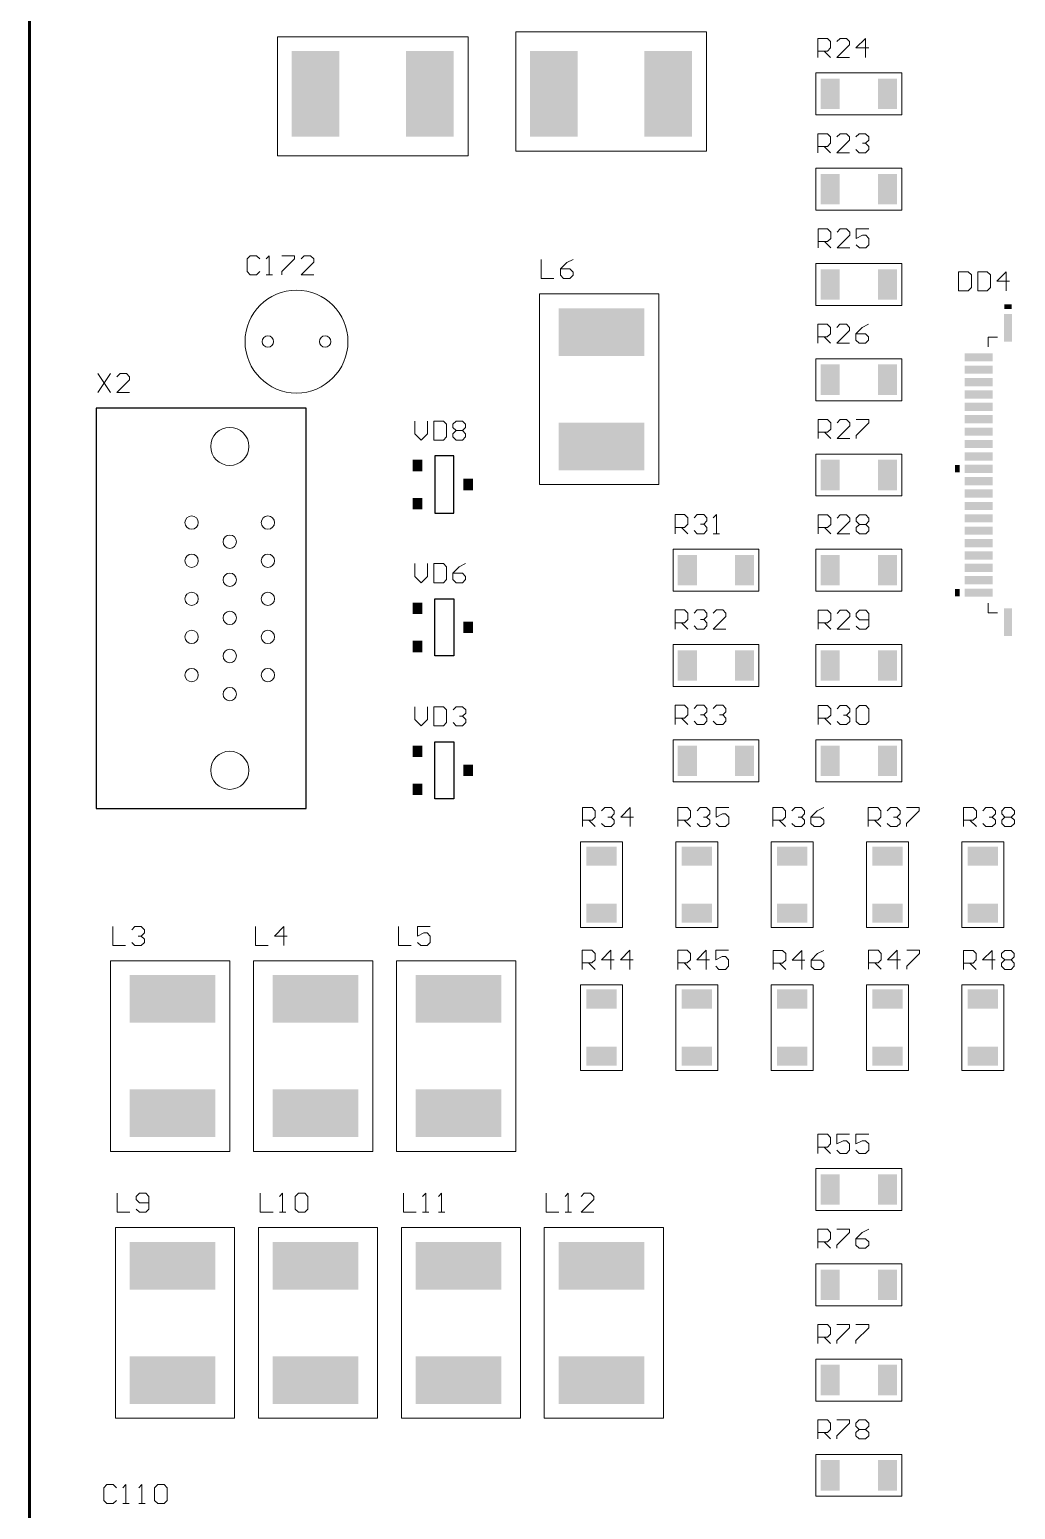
# Model space of a CAD drawing. Extents: x 0 to 597, y 0 to 420.
# Drawn here: x 70.6 to 122.3, y 244.2 to 321.8 of the extents above; entities that cross this region are included whole.
import ezdxf

# ---------------------------------------------------------------- set-up
doc = ezdxf.new("R2010")
doc.units = 0
doc.header["$MEASUREMENT"] = 0
doc.layers.add('PDF _Геометрия', color=7, linetype='CONTINUOUS')
doc.layers.add('PDF _Сплошная заливка', color=7, linetype='CONTINUOUS')

msp = doc.modelspace()

# ---------------------------------------------------------------- linework, layer by layer
at = {"layer": 'PDF _Геометрия', "lineweight": 60}
msp.add_lwpolyline([(258.13763, 343.439), (70.60264, 343.43921), (70.60264, 103.439), (70.60264, 343.439)], close=True, dxfattribs=at)
at = {"layer": 'PDF _Геометрия', "lineweight": 20}
for points in [[(106.10927, 321.68925), (106.10927, 315.43902), (96.10742, 315.43902), (96.10742, 321.68925)], [(93.60688, 321.43903), (93.60688, 315.18912), (83.60503, 315.18912), (83.60503, 321.43903)], [(116.36117, 319.53915), (116.36117, 317.33922), (111.86041, 317.33922), (111.86041, 319.53915)], [(116.36117, 314.53918), (116.36117, 312.33924), (111.86041, 312.33924), (111.86041, 314.53918)], [(116.36117, 309.5391), (116.36117, 307.33896), (111.86041, 307.33896), (111.86041, 309.5391)], [(119.34596, 309.10432), (119.34596, 308.1046), (119.84586, 308.1046), (120.0126, 308.27148), (120.0126, 308.93765), (119.84586, 309.10432)], [(120.34586, 309.10432), (120.34586, 308.1046), (120.84587, 308.1046), (121.0125, 308.27148), (121.0125, 308.93765), (120.84587, 309.10432)], [(103.60873, 307.93917), (103.60873, 297.93922), (97.35759, 297.93922), (97.35759, 307.93917)], [(116.36117, 304.53912), (116.36117, 302.33898), (111.86041, 302.33898), (111.86041, 304.53912)], [(91.81129, 301.2676), (91.81129, 300.26819), (92.31099, 300.26819), (92.47762, 300.43476), (92.47762, 301.10124), (92.31099, 301.2676)], [(92.81099, 301.10124), (92.97763, 301.2676), (93.31089, 301.2676), (93.47753, 301.10124), (93.47753, 300.93467), (93.31089, 300.768), (93.47753, 300.60143), (93.47753, 300.43476), (93.31089, 300.26819), (92.97763, 300.26819), (92.81099, 300.43476), (92.81099, 300.60143), (92.97763, 300.768), (92.81099, 300.93467)], [(116.36117, 299.53915), (116.36117, 297.33901), (111.86041, 297.33901), (111.86041, 299.53915)], [(113.96877, 296.17623), (114.1354, 296.3428), (114.46877, 296.3428), (114.63541, 296.17623), (114.63541, 296.00956), (114.46877, 295.84299), (114.63541, 295.67631), (114.63541, 295.50975), (114.46877, 295.34307), (114.1354, 295.34307), (113.96877, 295.50975), (113.96877, 295.67631), (114.1354, 295.84299), (113.96877, 296.00956)], [(108.85986, 294.53918), (108.85986, 292.33924), (104.35889, 292.33924), (104.35889, 294.53918)], [(116.36117, 294.53918), (116.36117, 292.33903), (111.86041, 292.33903), (111.86041, 294.53918)], [(91.81129, 293.78605), (91.81129, 292.78653), (92.31099, 292.78653), (92.47762, 292.9532), (92.47762, 293.61968), (92.31099, 293.78605)], [(108.85986, 289.5392), (108.85986, 287.33906), (104.35889, 287.33906), (104.35889, 289.5392)], [(116.36117, 289.5392), (116.36117, 287.33906), (111.86041, 287.33906), (111.86041, 289.5392)], [(91.81665, 286.27906), (91.81665, 285.27964), (92.31655, 285.27964), (92.48318, 285.446), (92.48318, 286.11249), (92.31655, 286.27906)], [(113.96877, 286.16863), (114.1354, 286.3352), (114.46877, 286.3352), (114.63541, 286.16863), (114.63541, 285.50215), (114.46877, 285.33547), (114.1354, 285.33547), (113.96877, 285.50215)], [(108.85986, 284.53923), (108.85986, 282.33909), (104.35889, 282.33909), (104.35889, 284.53923)], [(116.36117, 284.53923), (116.36117, 282.33909), (111.86041, 282.33909), (111.86041, 284.53923)], [(121.60674, 280.81784), (121.77338, 280.98451), (122.10664, 280.98451), (122.27328, 280.81784), (122.27328, 280.65127), (122.10664, 280.48459), (122.27328, 280.31823), (122.27328, 280.15156), (122.10664, 279.98499), (121.77338, 279.98499), (121.60674, 280.15156), (121.60674, 280.31823), (121.77338, 280.48459), (121.60674, 280.65127)], [(101.7084, 279.18916), (101.7084, 274.6891), (99.50817, 274.6891), (99.50817, 279.18916)], [(106.70938, 279.18916), (104.50905, 279.18916), (104.50905, 274.6891), (106.70938, 274.6891)], [(111.71025, 279.18916), (111.71025, 274.6891), (109.51002, 274.6891), (109.51002, 279.18916)], [(116.71123, 279.18916), (116.71123, 274.6891), (114.51089, 274.6891), (114.51089, 279.18916)], [(121.7121, 279.18916), (121.7121, 274.6891), (119.51187, 274.6891), (119.51187, 279.18916)], [(121.59933, 273.32025), (121.76596, 273.48662), (122.09933, 273.48662), (122.26597, 273.32025), (122.26597, 273.15368), (122.09933, 272.98701), (122.26597, 272.82044), (122.26597, 272.65377), (122.09933, 272.4872), (121.76596, 272.4872), (121.59933, 272.65377), (121.59933, 272.82044), (121.76596, 272.98701), (121.59933, 273.15368)], [(81.1047, 272.93904), (81.1047, 262.93909), (74.85356, 262.93909), (74.85356, 272.93904)], [(88.60591, 272.93904), (88.60591, 262.93909), (82.35487, 262.93909), (82.35487, 272.93904)], [(96.10742, 272.93904), (96.10742, 262.93909), (89.85638, 262.93909), (89.85638, 272.93904)], [(101.7084, 267.18924), (99.50817, 267.18924), (99.50817, 271.68909), (101.7084, 271.68909)], [(106.70938, 267.18924), (106.70938, 271.68909), (104.50905, 271.68909), (104.50905, 267.18924)], [(111.71025, 267.18924), (109.51002, 267.18924), (109.51002, 271.68909), (111.71025, 271.68909)], [(116.71123, 271.68909), (116.71123, 267.18924), (114.51089, 267.18924), (114.51089, 271.68909)], [(121.7121, 267.18924), (119.51187, 267.18924), (119.51187, 271.68909), (121.7121, 271.68909)], [(116.36117, 262.03914), (116.36117, 259.8392), (111.86041, 259.8392), (111.86041, 262.03914)], [(84.54016, 260.57961), (84.70659, 260.74629), (85.03986, 260.74629), (85.20649, 260.57961), (85.20649, 259.91313), (85.03986, 259.74656), (84.70659, 259.74656), (84.54016, 259.91313)], [(81.35465, 248.9391), (75.10361, 248.9391), (75.10361, 258.93905), (81.35465, 258.93905)], [(88.85616, 248.9391), (82.60482, 248.9391), (82.60482, 258.93905), (88.85616, 258.93905)], [(96.35747, 258.93905), (96.35747, 248.9391), (90.10633, 248.9391), (90.10633, 258.93905)], [(103.85899, 248.9391), (97.60764, 248.9391), (97.60764, 258.93905), (103.85899, 258.93905)], [(116.36117, 257.03916), (116.36117, 254.83902), (111.86041, 254.83902), (111.86041, 257.03916)], [(116.36117, 252.03919), (116.36117, 249.83905), (111.86041, 249.83905), (111.86041, 252.03919)], [(113.95837, 248.68351), (114.125, 248.85018), (114.45837, 248.85018), (114.62501, 248.68351), (114.62501, 248.51694), (114.45837, 248.35026), (114.62501, 248.18369), (114.62501, 248.01702), (114.45837, 247.85045), (114.125, 247.85045), (113.95837, 248.01702), (113.95837, 248.18369), (114.125, 248.35026), (113.95837, 248.51694)], [(116.36117, 244.83928), (111.86041, 244.83928), (111.86041, 247.03911), (116.36117, 247.03911)], [(77.15955, 245.29143), (77.32629, 245.458), (77.65956, 245.458), (77.82599, 245.29143), (77.82599, 244.62494), (77.65956, 244.45827), (77.32629, 244.45827), (77.15955, 244.62494)]]:
    msp.add_lwpolyline(points, close=True, dxfattribs=at)
for points in [[(111.95948, 320.35142), (111.95948, 321.35094), (112.45948, 321.35094), (112.62612, 321.18427), (112.62612, 320.85103), (112.45948, 320.68435), (111.95948, 320.68435)], [(113.62603, 320.35142), (112.95949, 320.35142), (113.62603, 321.0177), (113.62603, 321.18427), (113.45939, 321.35094), (113.12612, 321.35094), (112.95949, 321.18427)], [(114.4593, 320.35142), (114.4593, 321.35094), (113.9594, 320.85103), (114.62603, 320.85103)], [(112.29285, 320.68435), (112.62612, 320.35142)], [(111.95948, 315.34762), (111.95948, 316.34714), (112.45948, 316.34714), (112.62612, 316.18047), (112.62612, 315.84723), (112.45948, 315.68066), (111.95948, 315.68066)], [(113.62603, 315.34762), (112.95949, 315.34762), (113.62603, 316.0139), (113.62603, 316.18047), (113.45939, 316.34714), (113.12612, 316.34714), (112.95949, 316.18047)], [(113.9594, 316.18047), (114.12603, 316.34714), (114.4593, 316.34714), (114.62603, 316.18047), (114.62603, 316.0139), (114.4593, 315.84723), (114.29266, 315.84723), (114.4593, 315.84723), (114.62603, 315.68066), (114.62603, 315.51419), (114.4593, 315.34762), (114.12603, 315.34762), (113.9594, 315.51419)], [(112.29285, 315.68066), (112.62612, 315.34762)], [(114.62603, 316.0139), (114.62603, 316.0139)], [(114.62603, 316.0139), (114.62603, 316.0139)], [(114.62603, 316.0139), (114.62603, 316.0139)], [(111.96895, 310.35447), (111.96895, 311.3542), (112.46886, 311.3542), (112.63549, 311.18763), (112.63549, 310.85439), (112.46886, 310.68771), (111.96895, 310.68771)], [(112.30222, 310.68771), (112.63549, 310.35447)], [(113.6355, 310.35447), (112.96886, 310.35447), (113.6355, 311.02096), (113.6355, 311.18763), (113.46876, 311.3542), (113.1355, 311.3542), (112.96886, 311.18763)], [(114.63541, 311.3542), (113.96877, 311.3542), (113.96877, 310.85439), (114.30204, 311.02096), (114.46877, 311.02096), (114.63541, 310.85439), (114.63541, 310.52114), (114.46877, 310.35447), (114.1354, 310.35447), (113.96877, 310.52114)], [(82.67567, 309.77587), (82.50904, 309.94255), (82.17598, 309.94255), (82.00934, 309.77587), (82.00934, 309.1096), (82.17598, 308.94303), (82.50904, 308.94303), (82.67567, 309.1096)], [(83.00904, 308.94303), (83.34231, 308.94303), (83.17568, 308.94303), (83.17568, 309.94255), (83.00904, 309.77587)], [(83.17568, 309.94255), (83.17568, 309.94255)], [(83.84232, 309.94255), (84.50895, 309.94255), (84.50895, 309.77587), (83.84232, 309.1096), (83.84232, 308.94303)], [(85.50886, 308.94303), (84.84222, 308.94303), (85.50886, 309.6092), (85.50886, 309.77587), (85.34223, 309.94255), (85.00886, 309.94255), (84.84222, 309.77587)], [(97.44811, 309.75178), (97.44811, 308.75195), (98.11465, 308.75195)], [(99.11466, 309.75178), (98.78129, 309.58511), (98.44802, 309.25187), (98.44802, 308.91863), (98.61465, 308.75195), (98.94792, 308.75195), (99.11466, 308.91863), (99.11466, 309.08519), (98.94792, 309.25187), (98.44802, 309.25187)], [(121.84547, 308.1046), (121.84547, 309.10432), (121.34577, 308.60441), (122.01241, 308.60441)], [(111.95289, 305.35067), (111.95289, 306.3504), (112.45289, 306.3504), (112.61953, 306.18383), (112.61953, 305.85059), (112.45289, 305.68391), (111.95289, 305.68391)], [(113.61943, 305.35067), (112.9528, 305.35067), (113.61943, 306.01716), (113.61943, 306.18383), (113.4528, 306.3504), (113.11953, 306.3504), (112.9528, 306.18383)], [(114.61934, 306.3504), (114.28607, 306.18383), (113.9528, 305.85059), (113.9528, 305.51734), (114.11944, 305.35067), (114.45271, 305.35067), (114.61934, 305.51734), (114.61934, 305.68391), (114.45271, 305.85059), (113.9528, 305.85059)], [(112.28626, 305.68391), (112.61953, 305.35067)], [(74.18517, 303.76346), (74.85181, 302.76373)], [(74.85181, 303.76346), (74.18517, 302.76373)], [(75.85171, 302.76373), (75.18518, 302.76373), (75.85171, 303.43021), (75.85171, 303.59678), (75.68508, 303.76346), (75.35181, 303.76346), (75.18518, 303.59678)], [(111.96895, 300.34687), (111.96895, 301.3466), (112.46886, 301.3466), (112.63549, 301.18003), (112.63549, 300.84679), (112.46886, 300.68011), (111.96895, 300.68011)], [(113.6355, 300.34687), (112.96886, 300.34687), (113.6355, 301.01336), (113.6355, 301.18003), (113.46876, 301.3466), (113.1355, 301.3466), (112.96886, 301.18003)], [(113.96877, 301.3466), (114.63541, 301.3466), (114.63541, 301.18003), (113.96877, 300.51354), (113.96877, 300.34687)], [(90.81138, 301.2676), (90.81138, 300.60143), (91.14465, 300.26819), (91.47792, 300.60143), (91.47792, 301.2676)], [(92.97763, 300.768), (93.31089, 300.768)], [(112.30222, 300.68011), (112.63549, 300.34687)], [(104.46868, 295.35786), (104.46868, 296.35758), (104.96868, 296.35758), (105.13531, 296.19091), (105.13531, 295.85767), (104.96868, 295.6911), (104.46868, 295.6911)], [(105.46838, 296.19091), (105.63522, 296.35758), (105.96828, 296.35758), (106.13502, 296.19091), (106.13502, 296.02434), (105.96828, 295.85767), (105.80164, 295.85767), (105.96828, 295.85767), (106.13502, 295.6911), (106.13502, 295.52443), (105.96828, 295.35786), (105.63522, 295.35786), (105.46838, 295.52443)], [(106.13502, 296.02434), (106.13502, 296.02434)], [(106.13502, 296.02434), (106.13502, 296.02434)], [(106.13502, 296.02434), (106.13502, 296.02434)], [(106.46828, 295.35786), (106.80155, 295.35786), (106.63492, 295.35786), (106.63492, 296.35758), (106.46828, 296.19091)], [(106.63492, 296.35758), (106.63492, 296.35758)], [(111.96895, 295.34307), (111.96895, 296.3428), (112.46886, 296.3428), (112.63549, 296.17623), (112.63549, 295.84299), (112.46886, 295.67631), (111.96895, 295.67631)], [(113.6355, 295.34307), (112.96886, 295.34307), (113.6355, 296.00956), (113.6355, 296.17623), (113.46876, 296.3428), (113.1355, 296.3428), (112.96886, 296.17623)], [(104.80194, 295.6911), (105.13531, 295.35786)], [(112.30222, 295.67631), (112.63549, 295.34307)], [(114.1354, 295.84299), (114.46877, 295.84299)], [(90.81138, 293.78605), (90.81138, 293.11987), (91.14465, 292.78653), (91.47792, 293.11987), (91.47792, 293.78605)], [(93.47753, 293.78605), (93.14426, 293.61968), (92.81099, 293.28644), (92.81099, 292.9532), (92.97763, 292.78653), (93.31089, 292.78653), (93.47753, 292.9532), (93.47753, 293.11987), (93.31089, 293.28644), (92.81099, 293.28644)], [(104.46868, 290.35406), (104.46868, 291.35378), (104.96868, 291.35378), (105.13531, 291.18711), (105.13531, 290.85387), (104.96868, 290.6873), (104.46868, 290.6873)], [(105.46838, 291.18711), (105.63522, 291.35378), (105.96828, 291.35378), (106.13502, 291.18711), (106.13502, 291.02054), (105.96828, 290.85387), (105.80164, 290.85387), (105.96828, 290.85387), (106.13502, 290.6873), (106.13502, 290.52063), (105.96828, 290.35406), (105.63522, 290.35406), (105.46838, 290.52063)], [(107.13492, 290.35406), (106.46828, 290.35406), (107.13492, 291.02054), (107.13492, 291.18711), (106.96829, 291.35378), (106.63492, 291.35378), (106.46828, 291.18711)], [(111.96895, 290.33927), (111.96895, 291.339), (112.46886, 291.339), (112.63549, 291.17243), (112.63549, 290.83919), (112.46886, 290.67251), (111.96895, 290.67251)], [(113.6355, 290.33927), (112.96886, 290.33927), (113.6355, 291.00576), (113.6355, 291.17243), (113.46876, 291.339), (113.1355, 291.339), (112.96886, 291.17243)], [(113.96877, 290.50595), (114.1354, 290.33927), (114.46877, 290.33927), (114.63541, 290.50595), (114.63541, 291.17243), (114.46877, 291.339), (114.1354, 291.339), (113.96877, 291.17243), (113.96877, 291.00576), (114.1354, 290.83919), (114.63541, 290.83919)], [(104.80194, 290.6873), (105.13531, 290.35406)], [(106.13502, 291.02054), (106.13502, 291.02054)], [(106.13502, 291.02054), (106.13502, 291.02054)], [(106.13502, 291.02054), (106.13502, 291.02054)], [(112.30222, 290.67251), (112.63549, 290.33927)], [(90.81664, 286.27906), (90.81664, 285.61257), (91.15001, 285.27964), (91.48328, 285.61257), (91.48328, 286.27906)], [(92.81655, 286.11249), (92.98319, 286.27906), (93.31625, 286.27906), (93.48319, 286.11249), (93.48319, 285.94581), (93.31625, 285.77924), (93.14982, 285.77924), (93.31625, 285.77924), (93.48319, 285.61257), (93.48319, 285.446), (93.31625, 285.27964), (92.98319, 285.27964), (92.81655, 285.446)], [(93.48319, 285.94581), (93.48319, 285.94581)], [(93.48319, 285.94581), (93.48319, 285.94581)], [(93.48319, 285.94581), (93.48319, 285.94581)], [(104.46868, 285.35026), (104.46868, 286.34998), (104.96868, 286.34998), (105.13531, 286.18331), (105.13531, 285.85007), (104.96868, 285.6835), (104.46868, 285.6835)], [(105.46838, 286.18331), (105.63522, 286.34998), (105.96828, 286.34998), (106.13502, 286.18331), (106.13502, 286.01674), (105.96828, 285.85007), (105.80164, 285.85007), (105.96828, 285.85007), (106.13502, 285.6835), (106.13502, 285.51683), (105.96828, 285.35026), (105.63522, 285.35026), (105.46838, 285.51683)], [(106.13502, 286.01674), (106.13502, 286.01674)], [(106.13502, 286.01674), (106.13502, 286.01674)], [(106.13502, 286.01674), (106.13502, 286.01674)], [(106.46828, 286.18331), (106.63492, 286.34998), (106.96829, 286.34998), (107.13492, 286.18331), (107.13492, 286.01674), (106.96829, 285.85007), (106.80155, 285.85007), (106.96829, 285.85007), (107.13492, 285.6835), (107.13492, 285.51683), (106.96829, 285.35026), (106.63492, 285.35026), (106.46828, 285.51683)], [(107.13492, 286.01674), (107.13492, 286.01674)], [(107.13492, 286.01674), (107.13492, 286.01674)], [(107.13492, 286.01674), (107.13492, 286.01674)], [(111.96895, 285.33547), (111.96895, 286.3352), (112.46886, 286.3352), (112.63549, 286.16863), (112.63549, 285.83539), (112.46886, 285.66871), (111.96895, 285.66871)], [(112.96886, 286.16863), (113.1355, 286.3352), (113.46876, 286.3352), (113.6355, 286.16863), (113.6355, 286.00196), (113.46876, 285.83539), (113.30213, 285.83539), (113.46876, 285.83539), (113.6355, 285.66871), (113.6355, 285.50215), (113.46876, 285.33547), (113.1355, 285.33547), (112.96886, 285.50215)], [(113.6355, 286.00196), (113.6355, 286.00196)], [(113.6355, 286.00196), (113.6355, 286.00196)], [(113.6355, 286.00196), (113.6355, 286.00196)], [(104.80194, 285.6835), (105.13531, 285.35026)], [(112.30222, 285.66871), (112.63549, 285.33547)], [(99.61353, 279.98499), (99.61353, 280.98451), (100.11354, 280.98451), (100.27996, 280.81784), (100.27996, 280.48459), (100.11354, 280.31823), (99.61353, 280.31823)], [(100.61323, 280.81784), (100.77987, 280.98451), (101.11324, 280.98451), (101.27987, 280.81784), (101.27987, 280.65127), (101.11324, 280.48459), (100.9466, 280.48459), (101.11324, 280.48459), (101.27987, 280.31823), (101.27987, 280.15156), (101.11324, 279.98499), (100.77987, 279.98499), (100.61323, 280.15156)], [(101.27987, 280.65127), (101.27987, 280.65127)], [(101.27987, 280.65127), (101.27987, 280.65127)], [(101.27987, 280.65127), (101.27987, 280.65127)], [(102.11314, 279.98499), (102.11314, 280.98451), (101.61314, 280.48459), (102.27978, 280.48459)], [(104.61832, 279.98499), (104.61832, 280.98451), (105.11822, 280.98451), (105.28496, 280.81784), (105.28496, 280.48459), (105.11822, 280.31823), (104.61832, 280.31823)], [(105.61822, 280.81784), (105.78465, 280.98451), (106.11792, 280.98451), (106.28455, 280.81784), (106.28455, 280.65127), (106.11792, 280.48459), (105.95129, 280.48459), (106.11792, 280.48459), (106.28455, 280.31823), (106.28455, 280.15156), (106.11792, 279.98499), (105.78465, 279.98499), (105.61822, 280.15156)], [(106.28455, 280.65127), (106.28455, 280.65127)], [(106.28455, 280.65127), (106.28455, 280.65127)], [(106.28455, 280.65127), (106.28455, 280.65127)], [(107.28456, 280.98451), (106.61792, 280.98451), (106.61792, 280.48459), (106.95119, 280.65127), (107.11783, 280.65127), (107.28456, 280.48459), (107.28456, 280.15156), (107.11783, 279.98499), (106.78456, 279.98499), (106.61792, 280.15156)], [(109.59766, 279.98499), (109.59766, 280.98451), (110.09757, 280.98451), (110.2642, 280.81784), (110.2642, 280.48459), (110.09757, 280.31823), (109.59766, 280.31823)], [(110.59757, 280.81784), (110.76421, 280.98451), (111.09727, 280.98451), (111.2639, 280.81784), (111.2639, 280.65127), (111.09727, 280.48459), (110.93063, 280.48459), (111.09727, 280.48459), (111.2639, 280.31823), (111.2639, 280.15156), (111.09727, 279.98499), (110.76421, 279.98499), (110.59757, 280.15156)], [(111.2639, 280.65127), (111.2639, 280.65127)], [(111.2639, 280.65127), (111.2639, 280.65127)], [(111.2639, 280.65127), (111.2639, 280.65127)], [(112.26381, 280.98451), (111.93054, 280.81784), (111.59727, 280.48459), (111.59727, 280.15156), (111.76391, 279.98499), (112.09717, 279.98499), (112.26381, 280.15156), (112.26381, 280.31823), (112.09717, 280.48459), (111.59727, 280.48459)], [(114.60235, 279.98623), (114.60235, 280.98596), (115.10235, 280.98596), (115.26899, 280.81939), (115.26899, 280.48615), (115.10235, 280.31947), (114.60235, 280.31947)], [(115.60225, 280.81939), (115.76899, 280.98596), (116.10205, 280.98596), (116.26869, 280.81939), (116.26869, 280.65271), (116.10205, 280.48615), (115.93532, 280.48615), (116.10205, 280.48615), (116.26869, 280.31947), (116.26869, 280.1529), (116.10205, 279.98623), (115.76899, 279.98623), (115.60225, 280.1529)], [(116.26869, 280.65271), (116.26869, 280.65271)], [(116.26869, 280.65271), (116.26869, 280.65271)], [(116.26869, 280.65271), (116.26869, 280.65271)], [(116.60196, 280.98596), (117.26859, 280.98596), (117.26859, 280.81939), (116.60196, 280.1529), (116.60196, 279.98623)], [(119.60713, 279.98499), (119.60713, 280.98451), (120.10704, 280.98451), (120.27346, 280.81784), (120.27346, 280.48459), (120.10704, 280.31823), (119.60713, 280.31823)], [(120.60673, 280.81784), (120.77347, 280.98451), (121.10674, 280.98451), (121.27337, 280.81784), (121.27337, 280.65127), (121.10674, 280.48459), (120.9401, 280.48459), (121.10674, 280.48459), (121.27337, 280.31823), (121.27337, 280.15156), (121.10674, 279.98499), (120.77347, 279.98499), (120.60673, 280.15156)], [(121.27337, 280.65127), (121.27337, 280.65127)], [(121.27337, 280.65127), (121.27337, 280.65127)], [(121.27337, 280.65127), (121.27337, 280.65127)], [(121.77338, 280.48459), (122.10664, 280.48459)], [(99.9469, 280.31823), (100.27996, 279.98499)], [(104.95158, 280.31823), (105.28496, 279.98499)], [(109.93093, 280.31823), (110.2642, 279.98499)], [(114.93572, 280.31947), (115.26899, 279.98623)], [(119.9404, 280.31823), (120.27346, 279.98499)], [(74.96231, 274.74245), (74.96231, 273.74272), (75.62895, 273.74272)], [(75.96222, 274.57578), (76.12896, 274.74245), (76.46222, 274.74245), (76.62886, 274.57578), (76.62886, 274.40921), (76.46222, 274.24254), (76.29559, 274.24254), (76.46222, 274.24254), (76.62886, 274.07597), (76.62886, 273.90929), (76.46222, 273.74272), (76.12896, 273.74272), (75.96222, 273.90929)], [(76.62886, 274.40921), (76.62886, 274.40921)], [(76.62886, 274.40921), (76.62886, 274.40921)], [(76.62886, 274.40921), (76.62886, 274.40921)], [(82.4458, 274.74245), (82.4458, 273.74272), (83.11244, 273.74272)], [(83.94572, 273.74272), (83.94572, 274.74245), (83.44571, 274.24254), (84.11235, 274.24254)], [(89.95494, 274.74245), (89.95494, 273.74272), (90.62158, 273.74272)], [(91.62128, 274.74245), (90.95485, 274.74245), (90.95485, 274.24254), (91.28791, 274.40921), (91.45454, 274.40921), (91.62128, 274.24254), (91.62128, 273.90929), (91.45454, 273.74272), (91.12127, 273.74272), (90.95485, 273.90929)], [(99.60066, 272.49423), (99.60066, 273.49406), (100.10056, 273.49406), (100.26719, 273.32739), (100.26719, 272.99415), (100.10056, 272.82747), (99.60066, 272.82747)], [(101.10047, 272.49423), (101.10047, 273.49406), (100.60056, 272.99415), (101.2672, 272.99415)], [(102.10048, 272.49423), (102.10048, 273.49406), (101.60047, 272.99415), (102.26711, 272.99415)], [(104.60534, 272.49423), (104.60534, 273.49406), (105.10534, 273.49406), (105.27198, 273.32739), (105.27198, 272.99415), (105.10534, 272.82747), (104.60534, 272.82747)], [(106.10525, 272.49423), (106.10525, 273.49406), (105.60525, 272.99415), (106.27189, 272.99415)], [(107.27179, 273.49406), (106.60526, 273.49406), (106.60526, 272.99415), (106.93852, 273.16082), (107.10516, 273.16082), (107.27179, 272.99415), (107.27179, 272.6609), (107.10516, 272.49423), (106.77189, 272.49423), (106.60526, 272.6609)], [(109.61013, 272.48482), (109.61013, 273.48465), (110.11003, 273.48465), (110.27666, 273.31798), (110.27666, 272.98474), (110.11003, 272.81817), (109.61013, 272.81817)], [(111.10993, 272.48482), (111.10993, 273.48465), (110.61003, 272.98474), (111.27667, 272.98474)], [(112.27658, 273.48465), (111.94321, 273.31798), (111.60994, 272.98474), (111.60994, 272.65149), (111.77657, 272.48482), (112.10994, 272.48482), (112.27658, 272.65149), (112.27658, 272.81817), (112.10994, 272.98474), (111.60994, 272.98474)], [(114.62037, 272.50168), (114.62037, 273.5014), (115.12007, 273.5014), (115.2868, 273.33473), (115.2868, 273.00149), (115.12007, 272.83492), (114.62037, 272.83492)], [(116.12008, 272.50168), (116.12008, 273.5014), (115.62007, 273.00149), (116.28671, 273.00149)], [(116.61998, 273.5014), (117.28662, 273.5014), (117.28662, 273.33473), (116.61998, 272.66824), (116.61998, 272.50168)], [(119.59972, 272.4872), (119.59972, 273.48662), (120.09941, 273.48662), (120.26605, 273.32025), (120.26605, 272.98701), (120.09941, 272.82044), (119.59972, 272.82044)], [(121.09942, 272.4872), (121.09942, 273.48662), (120.59942, 272.98701), (121.26606, 272.98701)], [(99.93392, 272.82747), (100.26719, 272.49423)], [(104.93861, 272.82747), (105.27198, 272.49423)], [(109.94339, 272.81817), (110.27666, 272.48482)], [(114.95374, 272.83492), (115.2868, 272.50168)], [(119.93309, 272.82044), (120.26605, 272.4872)], [(121.76596, 272.98701), (122.09933, 272.98701)], [(111.95876, 262.83642), (111.95876, 263.83614), (112.45845, 263.83614), (112.62509, 263.66957), (112.62509, 263.33633), (112.45845, 263.16966), (111.95876, 263.16966)], [(113.625, 263.83614), (112.95846, 263.83614), (112.95846, 263.33633), (113.29173, 263.5029), (113.45836, 263.5029), (113.625, 263.33633), (113.625, 263.00309), (113.45836, 262.83642), (113.12509, 262.83642), (112.95846, 263.00309)], [(114.62501, 263.83614), (113.95837, 263.83614), (113.95837, 263.33633), (114.29163, 263.5029), (114.45837, 263.5029), (114.62501, 263.33633), (114.62501, 263.00309), (114.45837, 262.83642), (114.125, 262.83642), (113.95837, 263.00309)], [(112.29182, 263.16966), (112.62509, 262.83642)], [(75.19805, 260.74629), (75.19805, 259.74656), (75.86448, 259.74656)], [(76.19775, 259.91313), (76.36439, 259.74656), (76.69776, 259.74656), (76.86439, 259.91313), (76.86439, 260.57961), (76.69776, 260.74629), (76.36439, 260.74629), (76.19775, 260.57961), (76.19775, 260.41304), (76.36439, 260.24637), (76.86439, 260.24637)], [(82.70698, 260.74629), (82.70698, 259.74656), (83.37362, 259.74656)], [(83.70689, 259.74656), (84.04026, 259.74656), (83.87352, 259.74656), (83.87352, 260.74629), (83.70689, 260.57961)], [(83.87352, 260.74629), (83.87352, 260.74629)], [(90.21581, 260.74629), (90.21581, 259.74656), (90.88245, 259.74656)], [(91.21582, 259.74656), (91.54909, 259.74656), (91.38245, 259.74656), (91.38245, 260.74629), (91.21582, 260.57961)], [(91.38245, 260.74629), (91.38245, 260.74629)], [(92.04909, 259.74656), (92.38236, 259.74656), (92.21572, 259.74656), (92.21572, 260.74629), (92.04909, 260.57961)], [(92.21572, 260.74629), (92.21572, 260.74629)], [(97.69961, 260.74629), (97.69961, 259.74656), (98.36614, 259.74656)], [(98.69952, 259.74656), (99.03258, 259.74656), (98.86615, 259.74656), (98.86615, 260.74629), (98.69952, 260.57961)], [(98.86615, 260.74629), (98.86615, 260.74629)], [(100.19912, 259.74656), (99.53248, 259.74656), (100.19912, 260.41304), (100.19912, 260.57961), (100.03248, 260.74629), (99.69922, 260.74629), (99.53248, 260.57961)], [(111.95876, 257.85805), (111.95876, 258.85778), (112.45845, 258.85778), (112.62509, 258.6911), (112.62509, 258.35786), (112.45845, 258.19129), (111.95876, 258.19129)], [(112.95846, 258.85778), (113.625, 258.85778), (113.625, 258.6911), (112.95846, 258.02462), (112.95846, 257.85805)], [(114.62501, 258.85778), (114.29163, 258.6911), (113.95837, 258.35786), (113.95837, 258.02462), (114.125, 257.85805), (114.45837, 257.85805), (114.62501, 258.02462), (114.62501, 258.19129), (114.45837, 258.35786), (113.95837, 258.35786)], [(112.29182, 258.19129), (112.62509, 257.85805)], [(111.95876, 252.85425), (111.95876, 253.85398), (112.45845, 253.85398), (112.62509, 253.68731), (112.62509, 253.35406), (112.45845, 253.18749), (111.95876, 253.18749)], [(112.29182, 253.18749), (112.62509, 252.85425)], [(112.95846, 253.85398), (113.625, 253.85398), (113.625, 253.68731), (112.95846, 253.02082), (112.95846, 252.85425)], [(113.95837, 253.85398), (114.62501, 253.85398), (114.62501, 253.68731), (113.95837, 253.02082), (113.95837, 252.85425)], [(111.95876, 247.85045), (111.95876, 248.85018), (112.45845, 248.85018), (112.62509, 248.68351), (112.62509, 248.35026), (112.45845, 248.18369), (111.95876, 248.18369)], [(112.95846, 248.85018), (113.625, 248.85018), (113.625, 248.68351), (112.95846, 248.01702), (112.95846, 247.85045)], [(112.29182, 248.18369), (112.62509, 247.85045)], [(114.125, 248.35026), (114.45837, 248.35026)], [(75.15974, 245.29143), (74.99311, 245.458), (74.65973, 245.458), (74.4931, 245.29143), (74.4931, 244.62494), (74.65973, 244.45827), (74.99311, 244.45827), (75.15974, 244.62494)], [(75.49301, 244.45827), (75.82638, 244.45827), (75.65974, 244.45827), (75.65974, 245.458), (75.49301, 245.29143)], [(75.65974, 245.458), (75.65974, 245.458)], [(76.32628, 244.45827), (76.65965, 244.45827), (76.49302, 244.45827), (76.49302, 245.458), (76.32628, 245.29143)], [(76.49302, 245.458), (76.49302, 245.458)]]:
    msp.add_lwpolyline(points, dxfattribs=at)
at = {"layer": 'PDF _Геометрия', "lineweight": 15}
for points in [[(120.88573, 305.16218), (120.88573, 305.66541), (121.38903, 305.66541)], [(120.88573, 291.71567), (120.88573, 291.21275), (121.38903, 291.21275)]]:
    msp.add_lwpolyline(points, dxfattribs=at)
at = {"layer": 'PDF _Геометрия', "lineweight": 25}
for points in [[(85.10546, 301.93895), (74.1034, 301.93895), (74.1034, 280.93902), (85.10546, 280.93902)], [(92.85692, 296.43906), (92.85692, 298.43913), (92.85692, 299.43906), (91.85671, 299.43906), (91.85671, 296.43906)], [(92.85692, 291.939), (92.85692, 290.93896), (92.85692, 288.93899), (91.85671, 288.93899), (91.85671, 291.939)], [(92.85692, 281.43914), (91.85671, 281.43914), (91.85671, 284.43914), (92.85692, 284.43914), (92.85692, 283.43911)]]:
    msp.add_lwpolyline(points, close=True, dxfattribs=at)
at = {"layer": 'PDF _Геометрия', "lineweight": 20}
msp.add_circle((84.60567, 305.43881), 2.70032, dxfattribs=at)
at = {"layer": 'PDF _Геометрия', "lineweight": 9}
for centre, radius in [((83.10507, 305.43896), 0.30006), ((86.10561, 305.43896), 0.30006), ((81.10484, 299.93884), 1.00007), ((79.10436, 295.93917), 0.35007), ((83.10509, 295.93915), 0.35009), ((81.10468, 294.93893), 0.35007), ((79.10436, 293.9392), 0.35007), ((83.10509, 293.93918), 0.35009), ((81.10466, 292.93894), 0.35009), ((79.10442, 291.93919), 0.35), ((83.10516, 291.93917), 0.35003), ((81.10475, 290.93895), 0.35), ((79.10442, 289.93923), 0.35), ((83.10516, 289.9392), 0.35003), ((81.10466, 288.9392), 0.35009), ((79.10442, 287.93895), 0.35), ((83.10516, 287.93892), 0.35003), ((81.10475, 286.93922), 0.35), ((81.10484, 282.93916), 1.00007)]:
    msp.add_circle(centre, radius, dxfattribs=at)
at = {"layer": 'PDF _Сплошная заливка', "lineweight": 20, "transparency": 33554559}
for points in [[(84.35519, 320.68901), (86.85584, 320.68901), (84.35519, 316.18915), (86.85584, 316.18915)], [(90.35639, 320.68901), (92.85692, 320.68901), (90.35639, 316.18915), (92.85692, 316.18915)], [(99.35802, 316.18915), (96.85768, 316.18915), (99.35802, 320.68901), (96.85768, 320.68901)], [(105.35911, 316.18915), (102.85877, 316.18915), (105.35911, 320.68901), (102.85877, 320.68901)], [(112.11046, 317.63916), (112.11046, 319.2391), (113.11057, 317.63916), (113.11057, 319.2391)], [(115.111, 317.63916), (115.111, 319.2391), (116.11112, 317.63916), (116.11112, 319.2391)], [(112.11046, 312.63898), (112.11046, 314.23912), (113.11057, 312.63898), (113.11057, 314.23912)], [(115.111, 312.63898), (115.111, 314.23912), (116.11112, 312.63898), (116.11112, 314.23912)], [(113.11057, 309.23915), (113.11057, 307.63901), (112.11046, 309.23915), (112.11046, 307.63901)], [(116.11112, 309.23915), (116.11112, 307.63901), (115.111, 309.23915), (115.111, 307.63901)], [(102.85877, 307.18914), (102.85877, 304.68905), (98.3578, 307.18914), (98.3578, 304.68905)], [(121.72178, 305.42967), (121.72178, 306.89167), (122.15288, 305.42967), (122.15288, 306.89167)], [(119.65914, 304.82946), (121.12146, 304.82946), (119.65914, 304.3984), (121.12146, 304.3984)], [(113.11057, 304.23918), (113.11057, 302.63924), (112.11046, 304.23918), (112.11046, 302.63924)], [(116.11112, 304.23918), (116.11112, 302.63924), (115.111, 304.23918), (115.111, 302.63924)], [(119.65914, 304.17952), (121.12146, 304.17952), (119.65914, 303.74846), (121.12146, 303.74846)], [(119.65914, 303.52947), (121.12146, 303.52947), (119.65914, 303.09842), (121.12146, 303.09842)], [(119.65914, 302.87953), (121.12146, 302.87953), (119.65914, 302.44848), (121.12146, 302.44848)], [(119.65914, 302.22949), (121.12146, 302.22949), (119.65914, 301.79854), (121.12146, 301.79854)], [(119.65914, 301.57955), (121.12146, 301.57955), (119.65914, 301.14849), (121.12146, 301.14849)], [(102.85877, 301.18913), (102.85877, 298.68904), (98.3578, 301.18913), (98.3578, 298.68904)], [(119.65914, 300.92961), (121.12146, 300.92961), (119.65914, 300.49855), (121.12146, 300.49855)], [(119.65914, 300.27956), (121.12146, 300.27956), (119.65914, 299.84851), (121.12146, 299.84851)], [(91.20665, 298.63899), (90.70644, 298.63899), (91.20665, 299.2392), (90.70644, 299.2392)], [(113.11057, 299.2392), (113.11057, 297.63927), (112.11046, 299.2392), (112.11046, 297.63927)], [(116.11112, 299.2392), (116.11112, 297.63927), (115.111, 299.2392), (115.111, 297.63927)], [(119.65914, 299.62962), (121.12146, 299.62962), (119.65914, 299.19857), (121.12146, 299.19857)], [(93.85714, 297.63896), (93.35693, 297.63896), (93.85714, 298.23896), (93.35693, 298.23896)], [(119.65914, 298.97958), (121.12146, 298.97958), (119.65914, 298.54852), (121.12146, 298.54852)], [(119.65914, 298.32964), (121.12146, 298.32964), (119.65914, 297.89858), (121.12146, 297.89858)], [(119.65914, 297.67959), (121.12146, 297.67959), (119.65914, 297.24864), (121.12146, 297.24864)], [(91.20665, 296.63902), (90.70644, 296.63902), (91.20665, 297.23923), (90.70644, 297.23923)], [(119.65914, 297.02965), (121.12146, 297.02965), (119.65914, 296.5986), (121.12146, 296.5986)], [(119.65914, 296.37971), (121.12146, 296.37971), (119.65914, 295.94866), (121.12146, 295.94866)], [(119.65914, 295.72967), (121.12146, 295.72967), (119.65914, 295.29861), (121.12146, 295.29861)], [(119.65914, 295.07973), (121.12146, 295.07973), (119.65914, 294.64867), (121.12146, 294.64867)], [(119.65914, 294.42947), (121.12146, 294.42947), (119.65914, 293.99863), (121.12146, 293.99863)], [(105.60937, 294.23923), (105.60937, 292.63929), (104.60894, 294.23923), (104.60894, 292.63929)], [(108.6096, 294.23923), (108.6096, 292.63929), (107.60969, 294.23923), (107.60969, 292.63929)], [(113.11057, 294.23923), (113.11057, 292.63929), (112.11046, 294.23923), (112.11046, 292.63929)], [(116.11112, 294.23923), (116.11112, 292.63929), (115.111, 294.23923), (115.111, 292.63929)], [(119.65914, 293.77943), (121.12146, 293.77943), (119.65914, 293.34869), (121.12146, 293.34869)], [(119.65914, 293.12949), (121.12146, 293.12949), (119.65914, 292.69844), (121.12146, 292.69844)], [(119.65914, 292.47945), (121.12146, 292.47945), (119.65914, 292.04849), (121.12146, 292.04849)], [(91.20665, 291.13914), (90.70644, 291.13914), (91.20665, 291.73903), (90.70644, 291.73903)], [(121.72178, 289.98649), (121.72178, 291.44849), (122.15288, 289.98649), (122.15288, 291.44849)], [(93.85714, 290.1391), (93.35693, 290.1391), (93.85714, 290.7391), (93.35693, 290.7391)], [(91.20665, 289.13917), (90.70644, 289.13917), (91.20665, 289.73906), (90.70644, 289.73906)], [(105.60937, 289.23894), (105.60937, 287.63901), (104.60894, 289.23894), (104.60894, 287.63901)], [(108.6096, 289.23894), (108.6096, 287.63901), (107.60969, 289.23894), (107.60969, 287.63901)], [(113.11057, 289.23894), (113.11057, 287.63901), (112.11046, 289.23894), (112.11046, 287.63901)], [(116.11112, 289.23894), (116.11112, 287.63901), (115.111, 289.23894), (115.111, 287.63901)], [(91.20665, 283.63907), (90.70644, 283.63907), (91.20665, 284.23897), (90.70644, 284.23897)], [(104.60894, 282.63904), (104.60894, 284.23897), (105.60937, 282.63904), (105.60937, 284.23897)], [(107.60969, 282.63904), (107.60969, 284.23897), (108.6096, 282.63904), (108.6096, 284.23897)], [(113.11057, 284.23897), (113.11057, 282.63904), (112.11046, 284.23897), (112.11046, 282.63904)], [(116.11112, 284.23897), (116.11112, 282.63904), (115.111, 284.23897), (115.111, 282.63904)], [(93.85714, 282.63904), (93.35693, 282.63904), (93.85714, 283.23924), (93.35693, 283.23924)], [(91.20665, 281.639), (90.70644, 281.639), (91.20665, 282.239), (90.70644, 282.239)], [(99.80818, 278.93905), (101.4084, 278.93905), (99.80818, 277.93901), (101.4084, 277.93901)], [(104.80905, 278.93905), (106.40937, 278.93905), (104.80905, 277.93901), (106.40937, 277.93901)], [(109.81003, 278.93905), (111.41025, 278.93905), (109.81003, 277.93901), (111.41025, 277.93901)], [(116.41122, 277.93901), (114.8109, 277.93901), (116.41122, 278.93905), (114.8109, 278.93905)], [(121.41209, 277.93901), (119.81187, 277.93901), (121.41209, 278.93905), (119.81187, 278.93905)], [(99.80818, 275.93904), (101.4084, 275.93904), (99.80818, 274.939), (101.4084, 274.939)], [(104.80905, 275.93904), (106.40937, 275.93904), (104.80905, 274.939), (106.40937, 274.939)], [(109.81003, 275.93904), (111.41025, 275.93904), (109.81003, 274.939), (111.41025, 274.939)], [(116.41122, 274.939), (114.8109, 274.939), (116.41122, 275.93904), (114.8109, 275.93904)], [(121.41209, 274.939), (119.81187, 274.939), (121.41209, 275.93904), (119.81187, 275.93904)], [(80.35454, 272.18901), (80.35454, 269.68912), (75.85377, 272.18901), (75.85377, 269.68912)], [(87.85595, 272.18901), (87.85595, 269.68912), (83.35508, 272.18901), (83.35508, 269.68912)], [(95.35726, 272.18901), (95.35726, 269.68912), (90.8566, 272.18901), (90.8566, 269.68912)], [(99.80818, 271.43919), (101.4084, 271.43919), (99.80818, 270.43915), (101.4084, 270.43915)], [(104.80905, 271.43919), (106.40937, 271.43919), (104.80905, 270.43915), (106.40937, 270.43915)], [(109.81003, 271.43919), (111.41025, 271.43919), (109.81003, 270.43915), (111.41025, 270.43915)], [(114.8109, 271.43919), (116.41122, 271.43919), (114.8109, 270.43915), (116.41122, 270.43915)], [(119.81187, 271.43919), (121.41209, 271.43919), (119.81187, 270.43915), (121.41209, 270.43915)], [(99.80818, 268.43918), (101.4084, 268.43918), (99.80818, 267.43915), (101.4084, 267.43915)], [(104.80905, 268.43918), (106.40937, 268.43918), (104.80905, 267.43915), (106.40937, 267.43915)], [(109.81003, 268.43918), (111.41025, 268.43918), (109.81003, 267.43915), (111.41025, 267.43915)], [(114.8109, 268.43918), (116.41122, 268.43918), (114.8109, 267.43915), (116.41122, 267.43915)], [(119.81187, 268.43918), (121.41209, 268.43918), (119.81187, 267.43915), (121.41209, 267.43915)], [(80.35454, 266.18921), (80.35454, 263.68911), (75.85377, 266.18921), (75.85377, 263.68911)], [(87.85595, 266.18921), (87.85595, 263.68911), (83.35508, 266.18921), (83.35508, 263.68911)], [(95.35726, 266.189), (95.35726, 263.68911), (90.8566, 266.189), (90.8566, 263.68911)], [(112.11046, 260.13925), (112.11046, 261.73919), (113.11057, 260.13925), (113.11057, 261.73919)], [(115.111, 260.13925), (115.111, 261.73919), (116.11112, 260.13925), (116.11112, 261.73919)], [(75.85377, 255.68914), (75.85377, 258.18923), (80.35454, 255.68914), (80.35454, 258.18923)], [(83.35508, 255.68914), (83.35508, 258.18923), (87.85595, 255.68914), (87.85595, 258.18923)], [(90.85629, 255.68914), (90.85629, 258.18923), (95.35726, 255.68914), (95.35726, 258.18923)], [(98.3578, 255.68914), (98.3578, 258.18902), (102.85877, 255.68914), (102.85877, 258.18902)], [(112.11046, 255.13918), (112.11046, 256.73921), (113.11057, 255.13918), (113.11057, 256.73921)], [(115.111, 255.13918), (115.111, 256.73921), (116.11112, 255.13918), (116.11112, 256.73921)], [(75.85377, 249.68912), (75.85377, 252.18901), (80.35454, 249.68912), (80.35454, 252.18901)], [(83.35508, 249.68912), (83.35508, 252.18901), (87.85595, 249.68912), (87.85595, 252.18901)], [(90.85629, 249.68912), (90.85629, 252.18901), (95.35726, 249.68912), (95.35726, 252.18901)], [(98.3578, 249.68912), (98.3578, 252.18901), (102.85877, 249.68912), (102.85877, 252.18901)], [(112.11046, 250.1392), (112.11046, 251.73914), (113.11057, 250.1392), (113.11057, 251.73914)], [(115.111, 250.1392), (115.111, 251.73914), (116.11112, 250.1392), (116.11112, 251.73914)], [(112.11046, 245.13923), (112.11046, 246.73916), (113.11057, 245.13923), (113.11057, 246.73916)], [(115.111, 245.13923), (115.111, 246.73916), (116.11112, 245.13923), (116.11112, 246.73916)]]:
    msp.add_solid(points, dxfattribs=at)
at = {"layer": 'PDF _Сплошная заливка', "lineweight": 9, "transparency": 33554559}
for points in [[(121.7467, 307.14571), (121.7467, 307.39965), (122.12776, 307.14571), (122.12776, 307.39965)], [(119.40518, 298.95445), (119.40518, 298.57344), (119.1511, 298.95445), (119.1511, 298.57344)], [(119.40518, 292.45463), (119.40518, 292.07362), (119.1511, 292.45463), (119.1511, 292.07362)]]:
    msp.add_solid(points, dxfattribs=at)

doc.saveas('drawing.dxf')
